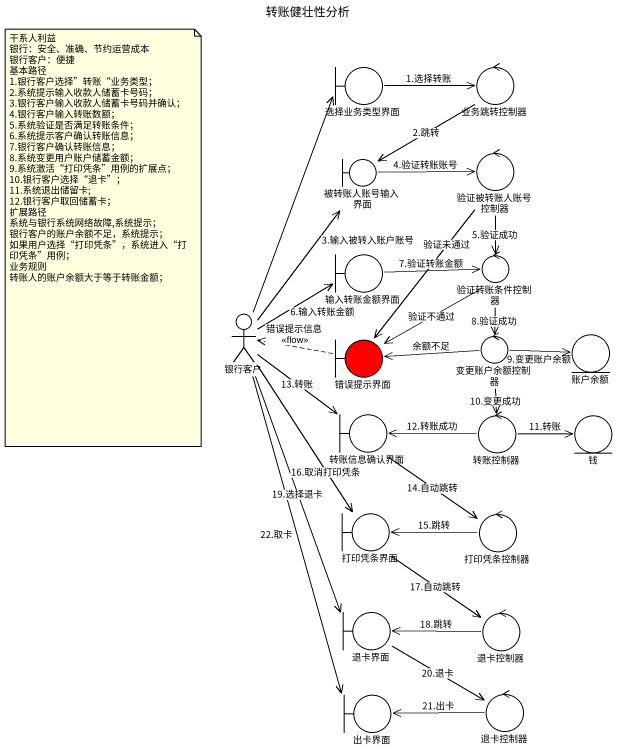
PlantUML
@startuml
title 转账健壮性分析
boundary 选择业务类型界面
control 业务跳转控制器
boundary 被转账人账号输入界面
control 验证被转账人账号控制器
boundary 输入转账金额界面
control 验证转账条件控制器
actor 银行客户
control 变更账户余额控制器
entity 账户余额
boundary 错误提示界面 #FF0000
boundary 转账信息确认界面
control 转账控制器
entity 钱
boundary 打印凭条界面
control 打印凭条控制器
boundary 退卡界面
control 退卡控制器
boundary 出卡界面
control "退卡控制器" as 退卡控制器_2
选择业务类型界面 -right-> 业务跳转控制器 : 1.选择转账
业务跳转控制器 --> 被转账人账号输入界面 : 2.跳转
被转账人账号输入界面 -right-> 验证被转账人账号控制器 : 4.验证转账账号
验证被转账人账号控制器 --> 验证转账条件控制器 : 5.验证成功
验证被转账人账号控制器 --> 错误提示界面 : 验证未通过
验证转账条件控制器 <-left- 输入转账金额界面 : 7.验证转账金额
验证转账条件控制器 --> 变更账户余额控制器 : 8.验证成功
验证转账条件控制器 --> 错误提示界面 : 验证不通过
银行客户 -up-> 选择业务类型界面
银行客户 -up-> 被转账人账号输入界面 : 3.输入被转入账户账号
银行客户 -up-> 输入转账金额界面 : 6.输入转账金额
银行客户 --> 转账信息确认界面 : 13.转账
银行客户 --> 打印凭条界面 : 16.取消打印凭条
银行客户 --> 退卡界面 : 19.选择退卡
银行客户 --> 出卡界面 : 22.取卡
变更账户余额控制器 -right-> 账户余额 : 9.变更账户余额
变更账户余额控制器 -left-> 错误提示界面 : 余额不足
变更账户余额控制器 --> 转账控制器 : 10.变更成功
错误提示界面 .left.> 银行客户 : 错误提示信息\n<<flow>>
转账信息确认界面 --> 打印凭条控制器 : 14.自动跳转
转账控制器 -left-> 转账信息确认界面 : 12.转账成功
转账控制器 -right-> 钱 : 11.转账
打印凭条界面 --> 退卡控制器 : 17.自动跳转
打印凭条控制器 -left-> 打印凭条界面 : 15.跳转
退卡界面 --> 退卡控制器_2 : 20.退卡
退卡控制器 -left-> 退卡界面 : 18.跳转
退卡控制器_2 -left-> 出卡界面 : 21.出卡
note as N1
  干系人利益
  银行：安全、准确、节约运营成本
  银行客户：便捷
  基本路径
  1.银行客户选择”转账“业务类型；
  2.系统提示输入收款人储蓄卡号码；
  3.银行客户输入收款人储蓄卡号码并确认；
  4.银行客户输入转账数额；
  5.系统验证是否满足转账条件；
  6.系统提示客户确认转账信息；
  7.银行客户确认转账信息；
  8.系统变更用户账户储蓄金额；
  9.系统激活“打印凭条”用例的扩展点；
  10.银行客户选择“退卡”；
  11.系统退出储留卡;
  12.银行客户取回储蓄卡；
  扩展路径
  系统与银行系统网络故障,系统提示；
  银行客户的账户余额不足，系统提示；
  如果用户选择“打印凭条”，系统进入“打印凭条”用例；
  业务规则
  转账人的账户余额大于等于转账金额；
end note
@enduml
